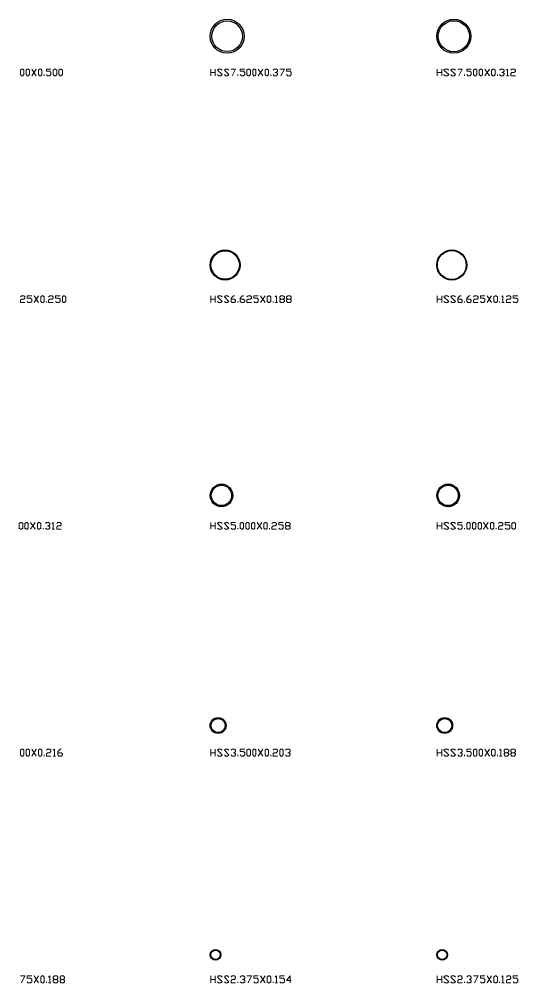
# Model space of a CAD drawing. Header units: inches. Extents: x 0 to 972, y -455 to 28.
# Drawn here: x 107.9 to 217.9, y -455 to -242.5 of the extents above; entities that cross this region are included whole.
import ezdxf

# ---------------------------------------------------------------- set-up
doc = ezdxf.new("R2010")
doc.units = ezdxf.units.IN
doc.header["$MEASUREMENT"] = 0
doc.layers.add('AISC_STEEL', color=7, linetype='Continuous')

msp = doc.modelspace()

# ---------------------------------------------------------------- linework, layer by layer
at = {"color": 3, "lineweight": 0}
for p, q in [((110.65, -254.98), (111.65, -253.48)), ((110.65, -253.48), (111.65, -254.98)), ((113.38, -254.98), (113.38, -254.71)), ((150.13, -254.98), (150.13, -253.48)), ((150.13, -254.22), (151.13, -254.22)), ((151.13, -253.48), (151.13, -254.98)), ((156.12, -254.98), (156.12, -254.71)), ((160.61, -254.98), (161.61, -253.48)), ((160.61, -253.48), (161.61, -254.98)), ((163.37, -254.98), (163.37, -254.71)), ((200.1, -254.98), (200.1, -253.48)), ((200.1, -254.22), (201.09, -254.22)), ((201.09, -253.48), (201.09, -254.98)), ((206.12, -254.98), (206.12, -254.71)), ((210.61, -254.98), (211.6, -253.48)), ((210.61, -253.48), (211.6, -254.98)), ((213.37, -254.98), (213.37, -254.71)), ((215.36, -254.98), (215.86, -254.98)), ((111.15, -304.98), (112.14, -303.48)), ((111.15, -303.48), (112.14, -304.98)), ((150.13, -304.98), (150.13, -303.48)), ((151.13, -303.48), (151.13, -304.98)), ((161.11, -304.98), (162.11, -303.48)), ((161.11, -303.48), (162.11, -304.98)), ((200.1, -304.98), (200.1, -303.48)), ((201.09, -303.48), (201.09, -304.98)), ((211.11, -304.98), (212.1, -303.48)), ((211.11, -303.48), (212.1, -304.98)), ((113.87, -304.98), (113.87, -304.74)), ((150.13, -304.21), (151.13, -304.21)), ((156.12, -304.98), (156.12, -304.74)), ((163.87, -304.98), (163.87, -304.74)), ((164.37, -304.98), (164.87, -304.98)), ((165.63, -304.21), (166.13, -304.21)), ((167.13, -304.21), (167.63, -304.21)), ((200.1, -304.21), (201.09, -304.21)), ((206.12, -304.98), (206.12, -304.74)), ((213.87, -304.98), (213.87, -304.74)), ((214.37, -304.98), (214.86, -304.98)), ((110.38, -354.97), (111.38, -353.48)), ((110.38, -353.48), (111.38, -354.97)), ((113.14, -354.97), (113.14, -354.74)), ((150.13, -354.97), (150.13, -353.48)), ((150.13, -354.21), (151.13, -354.21)), ((151.13, -353.48), (151.13, -354.97)), ((156.12, -354.97), (156.12, -354.74)), ((160.38, -354.97), (161.38, -353.48)), ((160.38, -353.48), (161.38, -354.97)), ((163.11, -354.97), (163.11, -354.74)), ((166.86, -354.21), (167.36, -354.21)), ((200.1, -354.97), (200.1, -353.48)), ((200.1, -354.21), (201.09, -354.21)), ((201.09, -353.48), (201.09, -354.97)), ((206.12, -354.97), (206.12, -354.74)), ((210.34, -354.97), (211.34, -353.48)), ((210.34, -353.48), (211.34, -354.97)), ((213.1, -354.97), (213.1, -354.74)), ((115.14, -354.97), (115.64, -354.97)), ((110.65, -404.97), (111.65, -403.47)), ((110.65, -403.47), (111.65, -404.97)), ((150.13, -404.97), (150.13, -403.47)), ((151.13, -403.47), (151.13, -404.97)), ((160.61, -404.97), (161.61, -403.47)), ((160.61, -403.47), (161.61, -404.97)), ((200.1, -404.97), (200.1, -403.47)), ((201.09, -403.47), (201.09, -404.97)), ((210.61, -404.97), (211.6, -403.47)), ((210.61, -403.47), (211.6, -404.97)), ((113.38, -404.97), (113.38, -404.74)), ((115.37, -404.97), (115.87, -404.97)), ((150.13, -404.24), (151.13, -404.24)), ((156.12, -404.97), (156.12, -404.74)), ((163.37, -404.97), (163.37, -404.74)), ((200.1, -404.24), (201.09, -404.24)), ((206.12, -404.97), (206.12, -404.74)), ((213.37, -404.97), (213.37, -404.74)), ((213.87, -404.97), (214.37, -404.97)), ((215.1, -404.24), (215.6, -404.24)), ((216.59, -404.24), (217.09, -404.24)), ((111.15, -454.96), (112.14, -453.47)), ((111.15, -453.47), (112.14, -454.96)), ((115.64, -454.23), (116.14, -454.23)), ((117.13, -454.23), (117.63, -454.23)), ((150.13, -454.96), (150.13, -453.47)), ((150.13, -454.23), (151.13, -454.23)), ((151.13, -453.47), (151.13, -454.96)), ((161.11, -454.96), (162.11, -453.47)), ((161.11, -453.47), (162.11, -454.96)), ((200.1, -454.96), (200.1, -453.47)), ((200.1, -454.23), (201.09, -454.23)), ((201.09, -453.47), (201.09, -454.96)), ((211.11, -454.96), (212.1, -453.47)), ((211.11, -453.47), (212.1, -454.96)), ((113.87, -454.96), (113.87, -454.73)), ((114.37, -454.96), (114.87, -454.96)), ((156.12, -454.96), (156.12, -454.73)), ((163.87, -454.96), (163.87, -454.73)), ((164.37, -454.96), (164.87, -454.96)), ((206.12, -454.96), (206.12, -454.73)), ((213.87, -454.96), (213.87, -454.73)), ((214.37, -454.96), (214.86, -454.96))]:
    msp.add_line(p, q, dxfattribs=at)
for points in [[(108.39, -254.98), (108.39, -254.98), (108.65, -254.98), (108.88, -254.71), (108.88, -253.72), (108.65, -253.48), (108.39, -253.48), (108.15, -253.72), (108.15, -254.71)], [(109.65, -254.98), (109.65, -254.98), (109.88, -254.98), (110.15, -254.71), (110.15, -253.72), (109.88, -253.48), (109.65, -253.48), (109.38, -253.72), (109.38, -254.71)], [(112.38, -254.98), (112.38, -254.98), (112.64, -254.98), (112.88, -254.71), (112.88, -253.72), (112.64, -253.48), (112.38, -253.48), (112.14, -253.72), (112.14, -254.71)], [(115.64, -254.98), (115.64, -254.98), (115.87, -254.98), (116.14, -254.71), (116.14, -253.72), (115.87, -253.48), (115.64, -253.48), (115.37, -253.72), (115.37, -254.71)], [(116.9, -254.98), (116.9, -254.98), (117.13, -254.98), (117.4, -254.71), (117.4, -253.72), (117.13, -253.48), (116.9, -253.48), (116.64, -253.72), (116.64, -254.71)], [(158.38, -254.98), (158.38, -254.98), (158.61, -254.98), (158.88, -254.71), (158.88, -253.72), (158.61, -253.48), (158.38, -253.48), (158.12, -253.72), (158.12, -254.71)], [(159.61, -254.98), (159.61, -254.98), (159.88, -254.98), (160.11, -254.71), (160.11, -253.72), (159.88, -253.48), (159.61, -253.48), (159.38, -253.72), (159.38, -254.71)], [(162.37, -254.98), (162.37, -254.98), (162.61, -254.98), (162.87, -254.71), (162.87, -253.72), (162.61, -253.48), (162.37, -253.48), (162.11, -253.72), (162.11, -254.71)], [(208.34, -254.98), (208.34, -254.98), (208.61, -254.98), (208.84, -254.71), (208.84, -253.72), (208.61, -253.48), (208.34, -253.48), (208.11, -253.72), (208.11, -254.71)], [(209.61, -254.98), (209.61, -254.98), (209.84, -254.98), (210.11, -254.71), (210.11, -253.72), (209.84, -253.48), (209.61, -253.48), (209.34, -253.72), (209.34, -254.71)], [(212.37, -254.98), (212.37, -254.98), (212.6, -254.98), (212.87, -254.71), (212.87, -253.72), (212.6, -253.48), (212.37, -253.48), (212.1, -253.72), (212.1, -254.71)], [(112.88, -304.98), (112.88, -304.98), (113.14, -304.98), (113.38, -304.74), (113.38, -303.71), (113.14, -303.48), (112.88, -303.48), (112.64, -303.71), (112.64, -304.74)], [(117.63, -304.98), (117.63, -304.98), (117.9, -304.98), (118.13, -304.74), (118.13, -303.71), (117.9, -303.48), (117.63, -303.48), (117.4, -303.71), (117.4, -304.74)], [(162.87, -304.98), (162.87, -304.98), (163.11, -304.98), (163.37, -304.74), (163.37, -303.71), (163.11, -303.48), (162.87, -303.48), (162.61, -303.71), (162.61, -304.74)], [(166.13, -304.21), (166.37, -304.48), (166.37, -304.74), (166.13, -304.98), (165.63, -304.98), (165.37, -304.74), (165.37, -304.48), (165.63, -304.21), (165.37, -303.98), (165.37, -303.71), (165.63, -303.48), (166.13, -303.48), (166.37, -303.71), (166.37, -303.98)], [(167.63, -304.21), (167.86, -304.48), (167.86, -304.74), (167.63, -304.98), (167.13, -304.98), (166.86, -304.74), (166.86, -304.48), (167.13, -304.21), (166.86, -303.98), (166.86, -303.71), (167.13, -303.48), (167.63, -303.48), (167.86, -303.71), (167.86, -303.98)], [(212.87, -304.98), (212.87, -304.98), (213.1, -304.98), (213.37, -304.74), (213.37, -303.71), (213.1, -303.48), (212.87, -303.48), (212.6, -303.71), (212.6, -304.74)], [(108.15, -354.97), (108.15, -354.97), (108.39, -354.97), (108.65, -354.74), (108.65, -353.71), (108.39, -353.48), (108.15, -353.48), (107.89, -353.71), (107.89, -354.74)], [(109.38, -354.97), (109.38, -354.97), (109.65, -354.97), (109.88, -354.74), (109.88, -353.71), (109.65, -353.48), (109.38, -353.48), (109.15, -353.71), (109.15, -354.74)], [(112.14, -354.97), (112.14, -354.97), (112.38, -354.97), (112.64, -354.74), (112.64, -353.71), (112.38, -353.48), (112.14, -353.48), (111.88, -353.71), (111.88, -354.74)], [(156.88, -354.97), (156.88, -354.97), (157.12, -354.97), (157.38, -354.74), (157.38, -353.71), (157.12, -353.48), (156.88, -353.48), (156.62, -353.71), (156.62, -354.74)], [(158.12, -354.97), (158.12, -354.97), (158.38, -354.97), (158.61, -354.74), (158.61, -353.71), (158.38, -353.48), (158.12, -353.48), (157.88, -353.71), (157.88, -354.74)], [(159.38, -354.97), (159.38, -354.97), (159.61, -354.97), (159.88, -354.74), (159.88, -353.71), (159.61, -353.48), (159.38, -353.48), (159.11, -353.71), (159.11, -354.74)], [(162.11, -354.97), (162.11, -354.97), (162.37, -354.97), (162.61, -354.74), (162.61, -353.71), (162.37, -353.48), (162.11, -353.48), (161.87, -353.71), (161.87, -354.74)], [(167.36, -354.21), (167.63, -354.47), (167.63, -354.74), (167.36, -354.97), (166.86, -354.97), (166.63, -354.74), (166.63, -354.47), (166.86, -354.21), (166.63, -353.97), (166.63, -353.71), (166.86, -353.48), (167.36, -353.48), (167.63, -353.71), (167.63, -353.97)], [(206.85, -354.97), (206.85, -354.97), (207.11, -354.97), (207.35, -354.74), (207.35, -353.71), (207.11, -353.48), (206.85, -353.48), (206.61, -353.71), (206.61, -354.74)], [(208.11, -354.97), (208.11, -354.97), (208.34, -354.97), (208.61, -354.74), (208.61, -353.71), (208.34, -353.48), (208.11, -353.48), (207.85, -353.71), (207.85, -354.74)], [(209.34, -354.97), (209.34, -354.97), (209.61, -354.97), (209.84, -354.74), (209.84, -353.71), (209.61, -353.48), (209.34, -353.48), (209.11, -353.71), (209.11, -354.74)], [(212.1, -354.97), (212.1, -354.97), (212.37, -354.97), (212.6, -354.74), (212.6, -353.71), (212.37, -353.48), (212.1, -353.48), (211.87, -353.71), (211.87, -354.74)], [(216.86, -354.97), (216.86, -354.97), (217.09, -354.97), (217.36, -354.74), (217.36, -353.71), (217.09, -353.48), (216.86, -353.48), (216.59, -353.71), (216.59, -354.74)], [(108.39, -404.97), (108.39, -404.97), (108.65, -404.97), (108.88, -404.74), (108.88, -403.7), (108.65, -403.47), (108.39, -403.47), (108.15, -403.7), (108.15, -404.74)], [(109.65, -404.97), (109.65, -404.97), (109.88, -404.97), (110.15, -404.74), (110.15, -403.7), (109.88, -403.47), (109.65, -403.47), (109.38, -403.7), (109.38, -404.74)], [(112.38, -404.97), (112.38, -404.97), (112.64, -404.97), (112.88, -404.74), (112.88, -403.7), (112.64, -403.47), (112.38, -403.47), (112.14, -403.7), (112.14, -404.74)], [(158.38, -404.97), (158.38, -404.97), (158.61, -404.97), (158.88, -404.74), (158.88, -403.7), (158.61, -403.47), (158.38, -403.47), (158.12, -403.7), (158.12, -404.74)], [(159.61, -404.97), (159.61, -404.97), (159.88, -404.97), (160.11, -404.74), (160.11, -403.7), (159.88, -403.47), (159.61, -403.47), (159.38, -403.7), (159.38, -404.74)], [(162.37, -404.97), (162.37, -404.97), (162.61, -404.97), (162.87, -404.74), (162.87, -403.7), (162.61, -403.47), (162.37, -403.47), (162.11, -403.7), (162.11, -404.74)], [(165.63, -404.97), (165.63, -404.97), (165.87, -404.97), (166.13, -404.74), (166.13, -403.7), (165.87, -403.47), (165.63, -403.47), (165.37, -403.7), (165.37, -404.74)], [(208.34, -404.97), (208.34, -404.97), (208.61, -404.97), (208.84, -404.74), (208.84, -403.7), (208.61, -403.47), (208.34, -403.47), (208.11, -403.7), (208.11, -404.74)], [(209.61, -404.97), (209.61, -404.97), (209.84, -404.97), (210.11, -404.74), (210.11, -403.7), (209.84, -403.47), (209.61, -403.47), (209.34, -403.7), (209.34, -404.74)], [(212.37, -404.97), (212.37, -404.97), (212.6, -404.97), (212.87, -404.74), (212.87, -403.7), (212.6, -403.47), (212.37, -403.47), (212.1, -403.7), (212.1, -404.74)], [(215.6, -404.24), (215.86, -404.47), (215.86, -404.74), (215.6, -404.97), (215.1, -404.97), (214.86, -404.74), (214.86, -404.47), (215.1, -404.24), (214.86, -403.97), (214.86, -403.7), (215.1, -403.47), (215.6, -403.47), (215.86, -403.7), (215.86, -403.97)], [(217.09, -404.24), (217.36, -404.47), (217.36, -404.74), (217.09, -404.97), (216.59, -404.97), (216.36, -404.74), (216.36, -404.47), (216.59, -404.24), (216.36, -403.97), (216.36, -403.7), (216.59, -403.47), (217.09, -403.47), (217.36, -403.7), (217.36, -403.97)], [(112.88, -454.96), (112.88, -454.96), (113.14, -454.96), (113.38, -454.73), (113.38, -453.73), (113.14, -453.47), (112.88, -453.47), (112.64, -453.73), (112.64, -454.73)], [(116.14, -454.23), (116.37, -454.47), (116.37, -454.73), (116.14, -454.96), (115.64, -454.96), (115.37, -454.73), (115.37, -454.47), (115.64, -454.23), (115.37, -453.97), (115.37, -453.73), (115.64, -453.47), (116.14, -453.47), (116.37, -453.73), (116.37, -453.97)], [(117.63, -454.23), (117.9, -454.47), (117.9, -454.73), (117.63, -454.96), (117.13, -454.96), (116.9, -454.73), (116.9, -454.47), (117.13, -454.23), (116.9, -453.97), (116.9, -453.73), (117.13, -453.47), (117.63, -453.47), (117.9, -453.73), (117.9, -453.97)], [(162.87, -454.96), (162.87, -454.96), (163.11, -454.96), (163.37, -454.73), (163.37, -453.73), (163.11, -453.47), (162.87, -453.47), (162.61, -453.73), (162.61, -454.73)], [(212.87, -454.96), (212.87, -454.96), (213.1, -454.96), (213.37, -454.73), (213.37, -453.73), (213.1, -453.47), (212.87, -453.47), (212.6, -453.73), (212.6, -454.73)]]:
    msp.add_lwpolyline(points, close=True, dxfattribs=at)
for points in [[(113.87, -254.71), (114.14, -254.98), (114.64, -254.98), (114.87, -254.71), (114.87, -254.22), (114.64, -253.98), (113.87, -253.98), (113.87, -253.48), (114.87, -253.48)], [(151.63, -254.71), (151.86, -254.98), (152.36, -254.98), (152.63, -254.71), (151.63, -253.72), (151.86, -253.48), (152.36, -253.48), (152.63, -253.72)], [(153.13, -254.71), (153.36, -254.98), (153.86, -254.98), (154.12, -254.71), (153.13, -253.72), (153.36, -253.48), (153.86, -253.48), (154.12, -253.72)], [(154.62, -253.48), (155.62, -253.48), (154.89, -254.98)], [(156.62, -254.71), (156.88, -254.98), (157.38, -254.98), (157.62, -254.71), (157.62, -254.22), (157.38, -253.98), (156.62, -253.98), (156.62, -253.48), (157.62, -253.48)], [(163.87, -253.72), (164.1, -253.48), (164.64, -253.48), (164.87, -253.72), (164.87, -253.98), (164.64, -254.22)], [(164.37, -254.22), (164.64, -254.22), (164.87, -254.48), (164.87, -254.71), (164.64, -254.98), (164.1, -254.98), (163.87, -254.71)], [(165.37, -253.48), (166.37, -253.48), (165.63, -254.98)], [(166.86, -254.71), (167.13, -254.98), (167.63, -254.98), (167.86, -254.71), (167.86, -254.22), (167.63, -253.98), (166.86, -253.98), (166.86, -253.48), (167.86, -253.48)], [(201.59, -254.71), (201.86, -254.98), (202.36, -254.98), (202.62, -254.71), (201.59, -253.72), (201.86, -253.48), (202.36, -253.48), (202.62, -253.72)], [(203.12, -254.71), (203.35, -254.98), (203.85, -254.98), (204.12, -254.71), (203.12, -253.72), (203.35, -253.48), (203.85, -253.48), (204.12, -253.72)], [(204.62, -253.48), (205.62, -253.48), (204.85, -254.98)], [(206.61, -254.71), (206.85, -254.98), (207.35, -254.98), (207.61, -254.71), (207.61, -254.22), (207.35, -253.98), (206.61, -253.98), (206.61, -253.48), (207.61, -253.48)], [(213.87, -253.72), (214.1, -253.48), (214.6, -253.48), (214.86, -253.72), (214.86, -253.98), (214.6, -254.22)], [(214.37, -254.22), (214.6, -254.22), (214.86, -254.48), (214.86, -254.71), (214.6, -254.98), (214.1, -254.98), (213.87, -254.71)], [(215.36, -253.72), (215.6, -253.48), (215.6, -254.98)], [(216.36, -253.72), (216.59, -253.48), (217.09, -253.48), (217.36, -253.72), (217.36, -253.98), (217.09, -254.22), (216.59, -254.22), (216.36, -254.48), (216.36, -254.98), (217.36, -254.98)], [(108.15, -303.71), (108.39, -303.48), (108.88, -303.48), (109.15, -303.71), (109.15, -303.98), (108.88, -304.21), (108.39, -304.21), (108.15, -304.48), (108.15, -304.98), (109.15, -304.98)], [(109.65, -304.74), (109.88, -304.98), (110.38, -304.98), (110.65, -304.74), (110.65, -304.21), (110.38, -303.98), (109.65, -303.98), (109.65, -303.48), (110.65, -303.48)], [(114.37, -303.71), (114.64, -303.48), (115.14, -303.48), (115.37, -303.71), (115.37, -303.98), (115.14, -304.21), (114.64, -304.21), (114.37, -304.48), (114.37, -304.98), (115.37, -304.98)], [(115.87, -304.74), (116.14, -304.98), (116.64, -304.98), (116.9, -304.74), (116.9, -304.21), (116.64, -303.98), (115.87, -303.98), (115.87, -303.48), (116.9, -303.48)], [(151.63, -304.74), (151.86, -304.98), (152.36, -304.98), (152.63, -304.74), (151.63, -303.71), (151.86, -303.48), (152.36, -303.48), (152.63, -303.71)], [(153.13, -304.74), (153.36, -304.98), (153.86, -304.98), (154.12, -304.74), (153.13, -303.71), (153.36, -303.48), (153.86, -303.48), (154.12, -303.71)], [(154.62, -304.21), (155.39, -304.21), (155.62, -304.48), (155.62, -304.74), (155.39, -304.98), (154.89, -304.98), (154.62, -304.74), (154.62, -303.98), (155.12, -303.48), (155.39, -303.48)], [(156.62, -304.21), (157.38, -304.21), (157.62, -304.48), (157.62, -304.74), (157.38, -304.98), (156.88, -304.98), (156.62, -304.74), (156.62, -303.98), (157.12, -303.48), (157.38, -303.48)], [(158.12, -303.71), (158.38, -303.48), (158.88, -303.48), (159.11, -303.71), (159.11, -303.98), (158.88, -304.21), (158.38, -304.21), (158.12, -304.48), (158.12, -304.98), (159.11, -304.98)], [(159.61, -304.74), (159.88, -304.98), (160.38, -304.98), (160.61, -304.74), (160.61, -304.21), (160.38, -303.98), (159.61, -303.98), (159.61, -303.48), (160.61, -303.48)], [(164.37, -303.71), (164.64, -303.48), (164.64, -304.98)], [(201.59, -304.74), (201.86, -304.98), (202.36, -304.98), (202.62, -304.74), (201.59, -303.71), (201.86, -303.48), (202.36, -303.48), (202.62, -303.71)], [(203.12, -304.74), (203.35, -304.98), (203.85, -304.98), (204.12, -304.74), (203.12, -303.71), (203.35, -303.48), (203.85, -303.48), (204.12, -303.71)], [(204.62, -304.21), (205.35, -304.21), (205.62, -304.48), (205.62, -304.74), (205.35, -304.98), (204.85, -304.98), (204.62, -304.74), (204.62, -303.98), (205.12, -303.48), (205.35, -303.48)], [(206.61, -304.21), (207.35, -304.21), (207.61, -304.48), (207.61, -304.74), (207.35, -304.98), (206.85, -304.98), (206.61, -304.74), (206.61, -303.98), (207.11, -303.48), (207.35, -303.48)], [(208.11, -303.71), (208.34, -303.48), (208.84, -303.48), (209.11, -303.71), (209.11, -303.98), (208.84, -304.21), (208.34, -304.21), (208.11, -304.48), (208.11, -304.98), (209.11, -304.98)], [(209.61, -304.74), (209.84, -304.98), (210.34, -304.98), (210.61, -304.74), (210.61, -304.21), (210.34, -303.98), (209.61, -303.98), (209.61, -303.48), (210.61, -303.48)], [(214.37, -303.71), (214.6, -303.48), (214.6, -304.98)], [(215.36, -303.71), (215.6, -303.48), (216.1, -303.48), (216.36, -303.71), (216.36, -303.98), (216.1, -304.21), (215.6, -304.21), (215.36, -304.48), (215.36, -304.98), (216.36, -304.98)], [(216.86, -304.74), (217.09, -304.98), (217.59, -304.98), (217.86, -304.74), (217.86, -304.21), (217.59, -303.98), (216.86, -303.98), (216.86, -303.48), (217.86, -303.48)], [(113.64, -353.71), (113.87, -353.48), (114.37, -353.48), (114.64, -353.71), (114.64, -353.97), (114.37, -354.21)], [(114.14, -354.21), (114.37, -354.21), (114.64, -354.47), (114.64, -354.74), (114.37, -354.97), (113.87, -354.97), (113.64, -354.74)], [(115.14, -353.71), (115.37, -353.48), (115.37, -354.97)], [(116.14, -353.71), (116.37, -353.48), (116.9, -353.48), (117.13, -353.71), (117.13, -353.97), (116.9, -354.21), (116.37, -354.21), (116.14, -354.47), (116.14, -354.97), (117.13, -354.97)], [(151.63, -354.74), (151.86, -354.97), (152.36, -354.97), (152.63, -354.74), (151.63, -353.71), (151.86, -353.48), (152.36, -353.48), (152.63, -353.71)], [(153.13, -354.74), (153.36, -354.97), (153.86, -354.97), (154.12, -354.74), (153.13, -353.71), (153.36, -353.48), (153.86, -353.48), (154.12, -353.71)], [(154.62, -354.74), (154.89, -354.97), (155.39, -354.97), (155.62, -354.74), (155.62, -354.21), (155.39, -353.97), (154.62, -353.97), (154.62, -353.48), (155.62, -353.48)], [(163.6, -353.71), (163.87, -353.48), (164.37, -353.48), (164.64, -353.71), (164.64, -353.97), (164.37, -354.21), (163.87, -354.21), (163.6, -354.47), (163.6, -354.97), (164.64, -354.97)], [(165.13, -354.74), (165.37, -354.97), (165.87, -354.97), (166.13, -354.74), (166.13, -354.21), (165.87, -353.97), (165.13, -353.97), (165.13, -353.48), (166.13, -353.48)], [(201.59, -354.74), (201.86, -354.97), (202.36, -354.97), (202.62, -354.74), (201.59, -353.71), (201.86, -353.48), (202.36, -353.48), (202.62, -353.71)], [(203.12, -354.74), (203.35, -354.97), (203.85, -354.97), (204.12, -354.74), (203.12, -353.71), (203.35, -353.48), (203.85, -353.48), (204.12, -353.71)], [(204.62, -354.74), (204.85, -354.97), (205.35, -354.97), (205.62, -354.74), (205.62, -354.21), (205.35, -353.97), (204.62, -353.97), (204.62, -353.48), (205.62, -353.48)], [(213.6, -353.71), (213.87, -353.48), (214.37, -353.48), (214.6, -353.71), (214.6, -353.97), (214.37, -354.21), (213.87, -354.21), (213.6, -354.47), (213.6, -354.97), (214.6, -354.97)], [(215.1, -354.74), (215.36, -354.97), (215.86, -354.97), (216.1, -354.74), (216.1, -354.21), (215.86, -353.97), (215.1, -353.97), (215.1, -353.48), (216.1, -353.48)], [(113.87, -403.7), (114.14, -403.47), (114.64, -403.47), (114.87, -403.7), (114.87, -403.97), (114.64, -404.24), (114.14, -404.24), (113.87, -404.47), (113.87, -404.97), (114.87, -404.97)], [(115.37, -403.7), (115.64, -403.47), (115.64, -404.97)], [(116.37, -404.24), (117.13, -404.24), (117.4, -404.47), (117.4, -404.74), (117.13, -404.97), (116.64, -404.97), (116.37, -404.74), (116.37, -403.97), (116.9, -403.47), (117.13, -403.47)], [(151.63, -404.74), (151.86, -404.97), (152.36, -404.97), (152.63, -404.74), (151.63, -403.7), (151.86, -403.47), (152.36, -403.47), (152.63, -403.7)], [(153.13, -404.74), (153.36, -404.97), (153.86, -404.97), (154.12, -404.74), (153.13, -403.7), (153.36, -403.47), (153.86, -403.47), (154.12, -403.7)], [(154.62, -403.7), (154.89, -403.47), (155.39, -403.47), (155.62, -403.7), (155.62, -403.97), (155.39, -404.24)], [(156.62, -404.74), (156.88, -404.97), (157.38, -404.97), (157.62, -404.74), (157.62, -404.24), (157.38, -403.97), (156.62, -403.97), (156.62, -403.47), (157.62, -403.47)], [(163.87, -403.7), (164.1, -403.47), (164.64, -403.47), (164.87, -403.7), (164.87, -403.97), (164.64, -404.24), (164.1, -404.24), (163.87, -404.47), (163.87, -404.97), (164.87, -404.97)], [(166.63, -403.7), (166.86, -403.47), (167.36, -403.47), (167.63, -403.7), (167.63, -403.97), (167.36, -404.24)], [(201.59, -404.74), (201.86, -404.97), (202.36, -404.97), (202.62, -404.74), (201.59, -403.7), (201.86, -403.47), (202.36, -403.47), (202.62, -403.7)], [(203.12, -404.74), (203.35, -404.97), (203.85, -404.97), (204.12, -404.74), (203.12, -403.7), (203.35, -403.47), (203.85, -403.47), (204.12, -403.7)], [(204.62, -403.7), (204.85, -403.47), (205.35, -403.47), (205.62, -403.7), (205.62, -403.97), (205.35, -404.24)], [(206.61, -404.74), (206.85, -404.97), (207.35, -404.97), (207.61, -404.74), (207.61, -404.24), (207.35, -403.97), (206.61, -403.97), (206.61, -403.47), (207.61, -403.47)], [(213.87, -403.7), (214.1, -403.47), (214.1, -404.97)], [(155.12, -404.24), (155.39, -404.24), (155.62, -404.47), (155.62, -404.74), (155.39, -404.97), (154.89, -404.97), (154.62, -404.74)], [(167.13, -404.24), (167.36, -404.24), (167.63, -404.47), (167.63, -404.74), (167.36, -404.97), (166.86, -404.97), (166.63, -404.74)], [(205.12, -404.24), (205.35, -404.24), (205.62, -404.47), (205.62, -404.74), (205.35, -404.97), (204.85, -404.97), (204.62, -404.74)], [(108.15, -453.47), (109.15, -453.47), (108.39, -454.96)], [(109.65, -454.73), (109.88, -454.96), (110.38, -454.96), (110.65, -454.73), (110.65, -454.23), (110.38, -453.97), (109.65, -453.97), (109.65, -453.47), (110.65, -453.47)], [(114.37, -453.73), (114.64, -453.47), (114.64, -454.96)], [(151.63, -454.73), (151.86, -454.96), (152.36, -454.96), (152.63, -454.73), (151.63, -453.73), (151.86, -453.47), (152.36, -453.47), (152.63, -453.73)], [(153.13, -454.73), (153.36, -454.96), (153.86, -454.96), (154.12, -454.73), (153.13, -453.73), (153.36, -453.47), (153.86, -453.47), (154.12, -453.73)], [(154.62, -453.73), (154.89, -453.47), (155.39, -453.47), (155.62, -453.73), (155.62, -453.97), (155.39, -454.23), (154.89, -454.23), (154.62, -454.47), (154.62, -454.96), (155.62, -454.96)], [(156.62, -453.73), (156.88, -453.47), (157.38, -453.47), (157.62, -453.73), (157.62, -453.97), (157.38, -454.23)], [(157.12, -454.23), (157.38, -454.23), (157.62, -454.47), (157.62, -454.73), (157.38, -454.96), (156.88, -454.96), (156.62, -454.73)], [(158.12, -453.47), (159.11, -453.47), (158.38, -454.96)], [(159.61, -454.73), (159.88, -454.96), (160.38, -454.96), (160.61, -454.73), (160.61, -454.23), (160.38, -453.97), (159.61, -453.97), (159.61, -453.47), (160.61, -453.47)], [(164.37, -453.73), (164.64, -453.47), (164.64, -454.96)], [(165.37, -454.73), (165.63, -454.96), (166.13, -454.96), (166.37, -454.73), (166.37, -454.23), (166.13, -453.97), (165.37, -453.97), (165.37, -453.47), (166.37, -453.47)], [(167.86, -454.47), (166.86, -454.47), (167.63, -453.47), (167.63, -454.96)], [(201.59, -454.73), (201.86, -454.96), (202.36, -454.96), (202.62, -454.73), (201.59, -453.73), (201.86, -453.47), (202.36, -453.47), (202.62, -453.73)], [(203.12, -454.73), (203.35, -454.96), (203.85, -454.96), (204.12, -454.73), (203.12, -453.73), (203.35, -453.47), (203.85, -453.47), (204.12, -453.73)], [(204.62, -453.73), (204.85, -453.47), (205.35, -453.47), (205.62, -453.73), (205.62, -453.97), (205.35, -454.23), (204.85, -454.23), (204.62, -454.47), (204.62, -454.96), (205.62, -454.96)], [(206.61, -453.73), (206.85, -453.47), (207.35, -453.47), (207.61, -453.73), (207.61, -453.97), (207.35, -454.23)], [(207.11, -454.23), (207.35, -454.23), (207.61, -454.47), (207.61, -454.73), (207.35, -454.96), (206.85, -454.96), (206.61, -454.73)], [(208.11, -453.47), (209.11, -453.47), (208.34, -454.96)], [(209.61, -454.73), (209.84, -454.96), (210.34, -454.96), (210.61, -454.73), (210.61, -454.23), (210.34, -453.97), (209.61, -453.97), (209.61, -453.47), (210.61, -453.47)], [(214.37, -453.73), (214.6, -453.47), (214.6, -454.96)], [(215.36, -453.73), (215.6, -453.47), (216.1, -453.47), (216.36, -453.73), (216.36, -453.97), (216.1, -454.23), (215.6, -454.23), (215.36, -454.47), (215.36, -454.96), (216.36, -454.96)], [(216.86, -454.73), (217.09, -454.96), (217.59, -454.96), (217.86, -454.73), (217.86, -454.23), (217.59, -453.97), (216.86, -453.97), (216.86, -453.47), (217.86, -453.47)]]:
    msp.add_lwpolyline(points, dxfattribs=at)
at = {"layer": 'AISC_STEEL'}
for centre, radius in [((153.75, -246.25), 3.75), ((153.75, -246.25), 3.38), ((203.75, -246.25), 3.75), ((203.75, -246.25), 3.44), ((153.31, -296.69), 3.31), ((153.31, -296.69), 3.13), ((203.31, -296.69), 3.31), ((203.31, -296.69), 3.19), ((152.5, -347.5), 2.5), ((152.5, -347.5), 2.24), ((202.5, -347.5), 2.5), ((202.5, -347.5), 2.25), ((151.75, -398.25), 1.75), ((151.75, -398.25), 1.55), ((201.75, -398.25), 1.75), ((201.75, -398.25), 1.56), ((151.19, -448.81), 1.19), ((151.19, -448.81), 1.04), ((201.19, -448.81), 1.19), ((201.19, -448.81), 1.06)]:
    msp.add_circle(centre, radius, dxfattribs=at)

doc.saveas('drawing.dxf')
